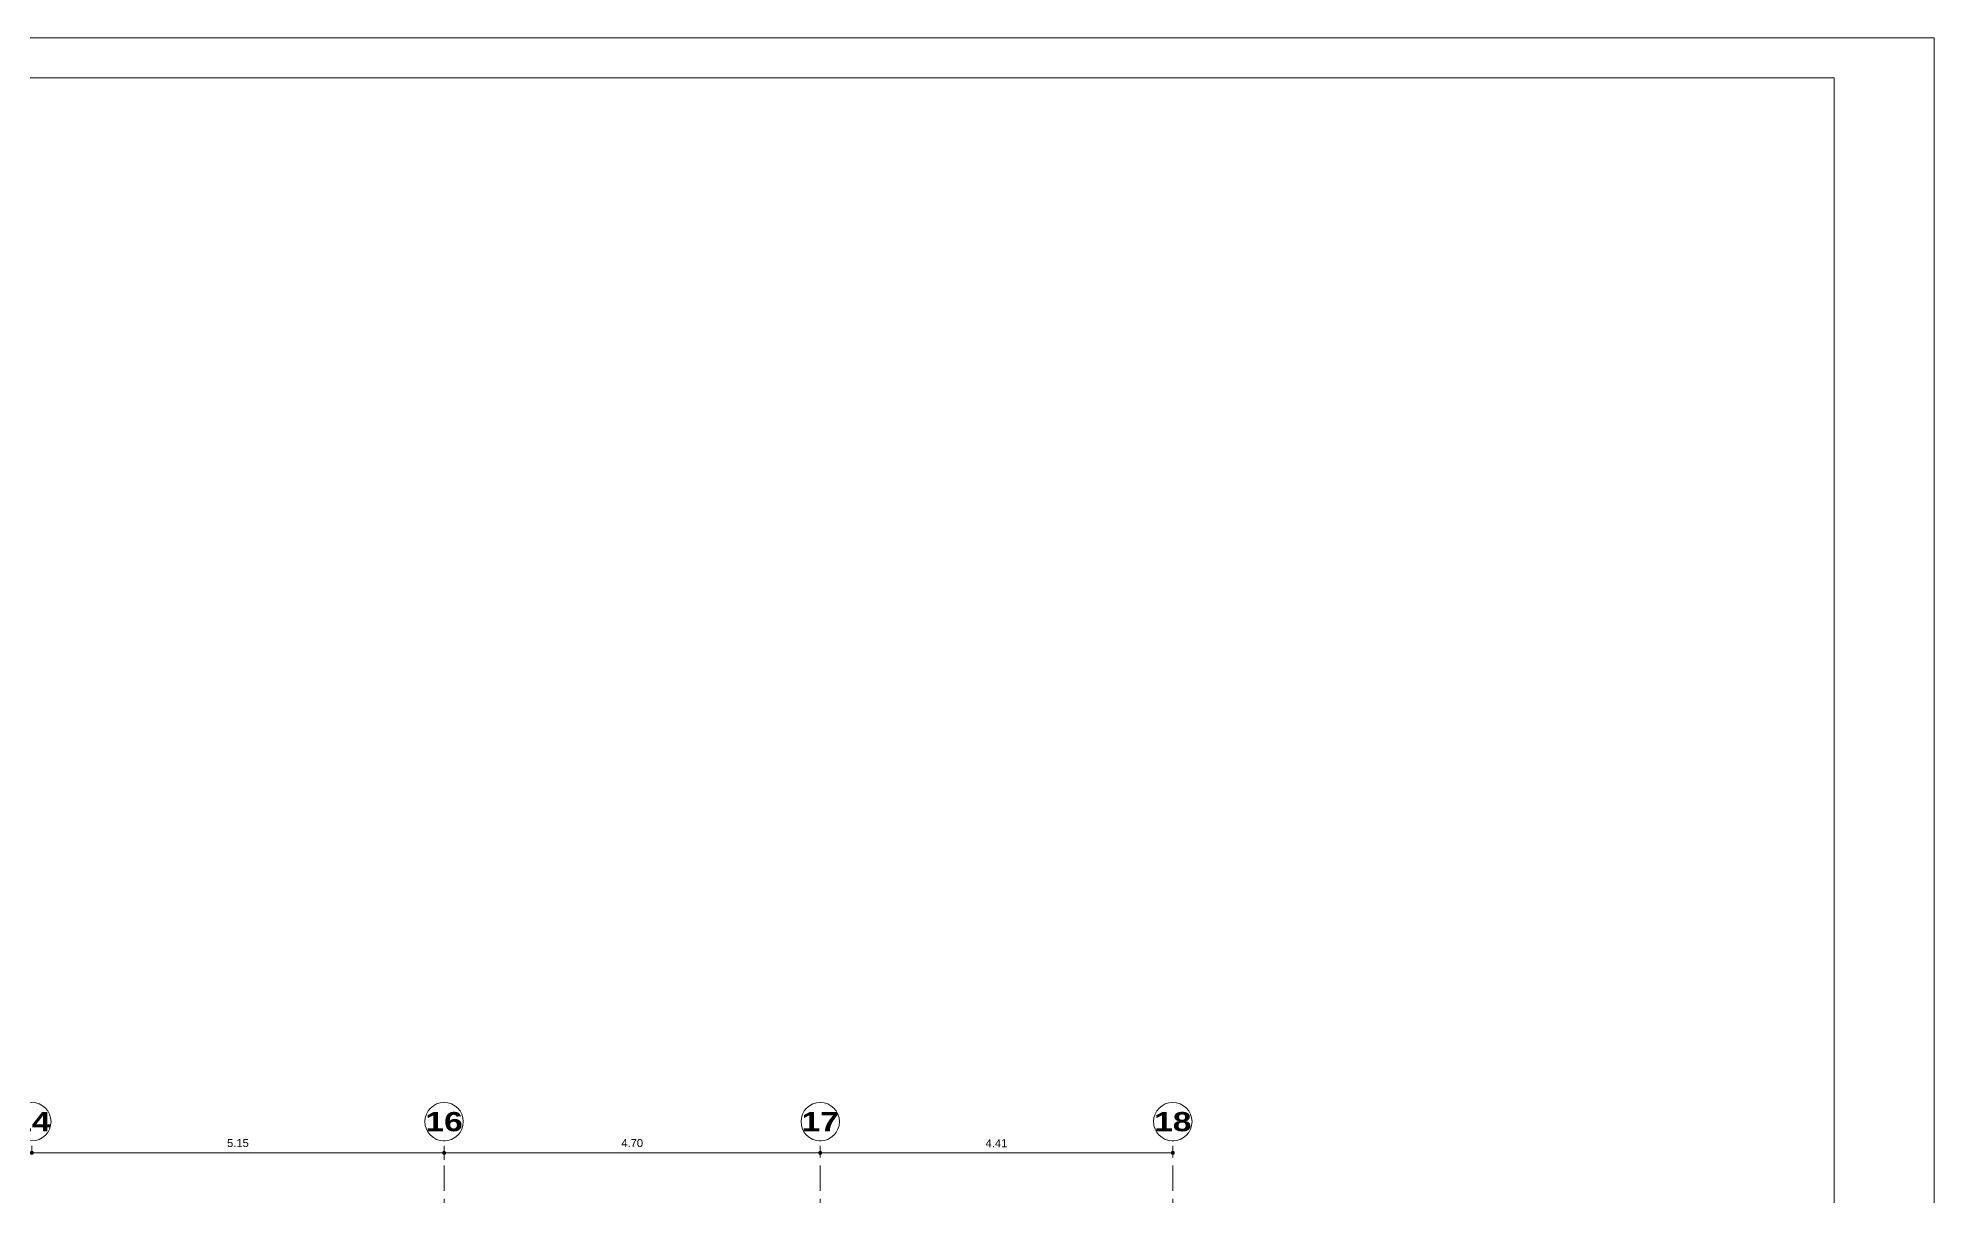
# Model space of a CAD drawing. Header units: millimetres. Extents: x 2178 to 2304, y 1220 to 1359.
# Drawn here: x 2213.38 to 2237.07, y 1247.62 to 1262.08 of the extents above; entities that cross this region are included whole.
import ezdxf
from ezdxf.enums import TextEntityAlignment as Align

# ---------------------------------------------------------------- set-up
doc = ezdxf.new("R2010")
doc.units = ezdxf.units.MM
doc.linetypes.add('CENTER', pattern=[50.8, 31.75, -6.35, 6.35, -6.35])
doc.layers.get('0').update_dxf_attribs({"lineweight": 0})
doc.layers.add('COTAS', color=40, linetype='Continuous', lineweight=20)
doc.layers.add('Ejes22', color=50, linetype='CENTER', lineweight=9)
doc.styles.add('ARIAL', font='arial.ttf')
doc.styles.add('ARIALCH', font='arialbd.ttf', dxfattribs={"width": 1.25})
doc.dimstyles.new('RPM 50', dxfattribs={"dimtxt": 0.1, "dimasz": 0.05, "dimexe": 0.0885, "dimexo": 0.1535, "dimgap": 0.071, "dimtad": 2, "dimtih": 1, "dimtoh": 1, "dimzin": 4, "dimdsep": 46, "dimtxsty": 'ARIAL', "dimblk": 'DOT', "dimcen": 0.4, "dimdle": 0.25, "dimclrd": 8, "dimclre": 8, "dimclrt": 9, "dimadec": 0, "dimazin": 0, "dimtfac": 1, "dimtix": 1, "dimtmove": 0, "dimatfit": 3, "dimldrblk": 'DOT', "dimfxl": 0.5, "dimfxlon": 1, "dimlwd": 0, "dimlwe": 0, "dimarcsym": 0})

# ---------------------------------------------------------------- blocks, each defined once
blk = doc.blocks.new('_DOT')
at = {"color": 0, "linetype": 'ByBlock'}
blk.add_line((-0.5, 0), (-1, 0), dxfattribs=at)
at = {"color": 0, "linetype": 'ByBlock', "const_width": 0.5}
blk.add_lwpolyline([(-0.25, 0, 1), (0.25, 0, 1)], format="xyb", close=True, dxfattribs=at)
blk = doc.blocks.new('*D1459')
at = {"color": 8, "lineweight": 0, "transparency": 16777216}
for p, q in [((2213.302, 1248.149), (2213.302, 1248.237)), ((2213.352, 1248.149), (2218.403, 1248.149)), ((2218.453, 1248.06), (2218.453, 1248.237))]:
    blk.add_line(p, q, dxfattribs=at)
at = {"layer": 'Defpoints', "color": 0, "transparency": 16777216}
for p in [(2213.302, 1248.149), (2218.453, 1248.149), (2218.453, 1247.906)]:
    blk.add_point(p, dxfattribs=at)
at = {"color": 8, "lineweight": 0, "transparency": 16777216, "xscale": 0.05, "yscale": 0.05, "zscale": 0.05, "rotation": 180}
blk.add_blockref('_DOT', (2213.302, 1248.149), dxfattribs=at)
at = {"color": 8, "lineweight": 0, "transparency": 16777216, "xscale": 0.05, "yscale": 0.05, "zscale": 0.05}
blk.add_blockref('_DOT', (2218.453, 1248.149), dxfattribs=at)
at = {"color": 9, "transparency": 16777216, "insert": (2215.877, 1248.271), "char_height": 0.1, "attachment_point": 5, "style": 'ARIAL'}
blk.add_mtext('5.15', dxfattribs=at)
blk = doc.blocks.new('*D1356')
at = {"color": 8, "lineweight": 0, "transparency": 16777216}
for p, q in [((2218.453, 1248.149), (2218.453, 1248.237)), ((2218.503, 1248.149), (2223.103, 1248.149)), ((2223.153, 1248.149), (2223.153, 1248.237))]:
    blk.add_line(p, q, dxfattribs=at)
at = {"layer": 'Defpoints', "color": 0, "transparency": 16777216}
for p in [(2218.453, 1248.149), (2223.153, 1248.149), (2223.153, 1248.149)]:
    blk.add_point(p, dxfattribs=at)
at = {"color": 8, "lineweight": 0, "transparency": 16777216, "xscale": 0.05, "yscale": 0.05, "zscale": 0.05, "rotation": 180}
blk.add_blockref('_DOT', (2218.453, 1248.149), dxfattribs=at)
at = {"color": 8, "lineweight": 0, "transparency": 16777216, "xscale": 0.05, "yscale": 0.05, "zscale": 0.05}
blk.add_blockref('_DOT', (2223.153, 1248.149), dxfattribs=at)
at = {"color": 9, "transparency": 16777216, "insert": (2220.803, 1248.271), "char_height": 0.1, "attachment_point": 5, "style": 'ARIAL'}
blk.add_mtext('4.70', dxfattribs=at)
blk = doc.blocks.new('*D1357')
at = {"color": 8, "lineweight": 0, "transparency": 16777216}
for p, q in [((2223.153, 1248.149), (2223.153, 1248.237)), ((2223.203, 1248.149), (2227.508, 1248.149)), ((2227.558, 1248.149), (2227.558, 1248.237))]:
    blk.add_line(p, q, dxfattribs=at)
at = {"layer": 'Defpoints', "color": 0, "transparency": 16777216}
for p in [(2223.153, 1248.149), (2227.558, 1248.149), (2227.558, 1248.149)]:
    blk.add_point(p, dxfattribs=at)
at = {"color": 8, "lineweight": 0, "transparency": 16777216, "xscale": 0.05, "yscale": 0.05, "zscale": 0.05, "rotation": 180}
blk.add_blockref('_DOT', (2223.153, 1248.149), dxfattribs=at)
at = {"color": 8, "lineweight": 0, "transparency": 16777216, "xscale": 0.05, "yscale": 0.05, "zscale": 0.05}
blk.add_blockref('_DOT', (2227.558, 1248.149), dxfattribs=at)
at = {"color": 9, "transparency": 16777216, "insert": (2225.355, 1248.27), "char_height": 0.1, "attachment_point": 5, "style": 'ARIAL'}
blk.add_mtext('4.41', dxfattribs=at)

msp = doc.modelspace()

# ---------------------------------------------------------------- linework, layer by layer
for p, q in [((2237.07, 1262.081), (2177.67, 1262.081)), ((2237.07, 1220.081), (2237.07, 1262.081)), ((2235.82, 1261.581), (2178.17, 1261.581)), ((2235.82, 1220.581), (2235.82, 1261.581))]:
    msp.add_line(p, q)
at = {"layer": 'COTAS'}
for centre in [(2213.302, 1248.539), (2218.453, 1248.539), (2223.153, 1248.539), (2227.558, 1248.539)]:
    msp.add_circle(centre, 0.24, dxfattribs=at)
at = {"layer": 'Ejes22', "linetype": 'CENTER', "lineweight": 9, "ltscale": 0.01}
for points in [[(2218.453, 1241.499), (2218.453, 1248.299)], [(2223.153, 1241.499), (2223.153, 1248.299)], [(2227.558, 1241.499), (2227.558, 1248.299)]]:
    msp.add_lwpolyline(points, dxfattribs=at)

# ---------------------------------------------------------------- texts
at = {"layer": 'COTAS', "style": 'ARIALCH', "width": 1.25}
for tag, p in [('14', (2213.302, 1248.539)), ('16', (2218.453, 1248.539)), ('17', (2223.153, 1248.539)), ('18', (2227.558, 1248.539))]:
    msp.add_attdef(tag, text='LETRAONUMERO', height=0.24, dxfattribs=at).set_placement(p, align=Align.MIDDLE_CENTER)

# ---------------------------------------------------------------- dimensions: what is measured, and where the dimension line sits
for base, p1, p2, picture, middle in [((2218.453, 1248.149), (2213.302, 1248.149), (2218.453, 1247.906), '*D1459', (2215.877, 1248.271)), ((2223.153, 1248.149), (2218.453, 1248.149), (2223.153, 1248.149), '*D1356', (2220.803, 1248.271)), ((2227.557998679, 1248.148674), (2223.152998679, 1248.148674), (2227.557998679, 1248.148674), '*D1357', (2225.355498679, 1248.269878639))]:
    dim = msp.add_linear_dim(base=base, p1=p1, p2=p2, dimstyle='RPM 50', override={"dimtmove": 1})
    dim.commit()
    dim.dimension.update_dxf_attribs({"geometry": picture, "text_midpoint": middle})

doc.saveas('drawing.dxf')
